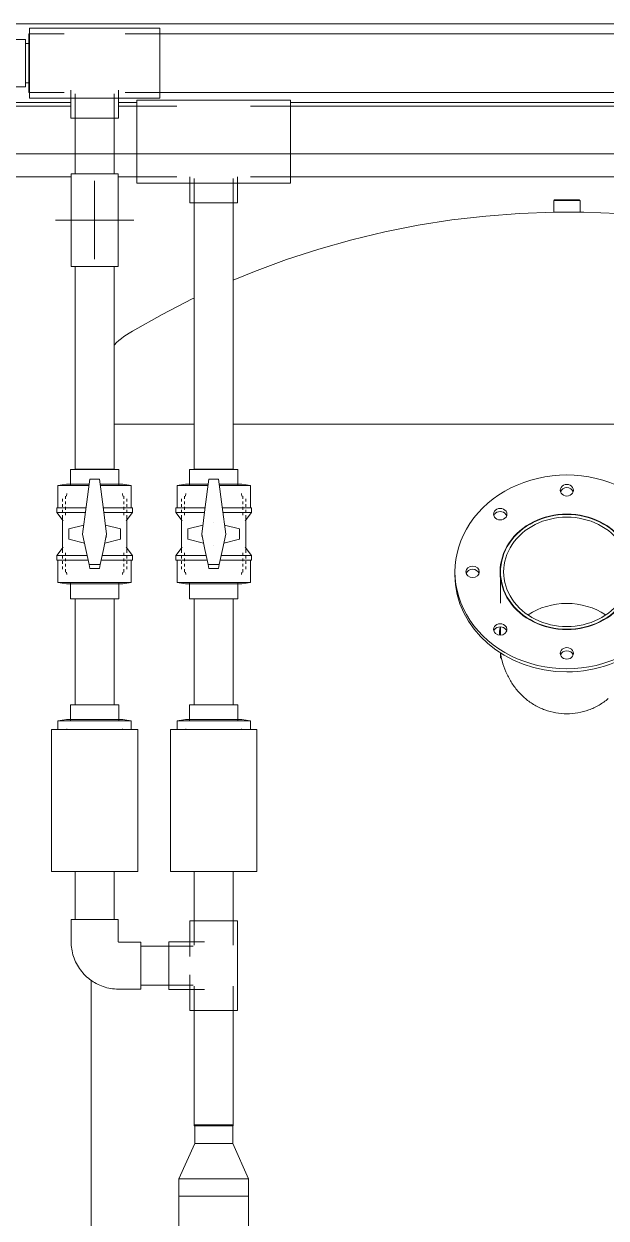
# Model space of a CAD drawing. Header units: millimetres. Extents: x -4001 to 3774, y -595 to 3523.
# Drawn here: x 25 to 767, y 1428 to 2950 of the extents above; entities that cross this region are included whole.
import ezdxf

# ---------------------------------------------------------------- set-up
doc = ezdxf.new("R2010")
doc.units = ezdxf.units.MM
for name, color, linetype, lineweight in [('A-_ANOTSYBL_E', 7, 'Continuous', 9), ('A_--------_E-', 8, 'Continuous', 9), ('M-_EQPT----_E', 7, 'Continuous', 9), ('M-_WATR----_E', 5, 'Continuous', 9)]:
    doc.layers.add(name, color=color, linetype=linetype, lineweight=lineweight)

# ---------------------------------------------------------------- blocks, each defined once
blk = doc.blocks.new('PNS-0100 MAIN FRAME - ASY PNS-0100 MAIN FRAME_iam-651195-Разрез 3')
at = {"layer": 'A_--------_E-'}
for p, q in [((1393.1, 2950), (-1294.1, 2950)), ((-1.7, 2850), (84.9, 2850)), ((145.9, 2850), (169, 2850)), ((365, 2850), (1140.5, 2850))]:
    blk.add_line(p, q, dxfattribs=at)
blk = doc.blocks.new('PNS-0100 MAIN FRAME - Standard-550811-Разрез 3')
blk.add_blockref('PNS-0100 MAIN FRAME - ASY PNS-0100 MAIN FRAME_iam-651195-Разрез 3', (0, 0))
blk = doc.blocks.new('COMER_EL50_U-PVC отвод 90 - DN16-DN315 _Grey_-488103-Разрез 3')
at = {"layer": 'M-_WATR----_E', "color": 180, "lineweight": 20}
for p, q in [((-61.7, 2669.2), (-61.7, 2641)), ((-1.7, 2641), (-1.7, 2669.2)), ((-61.7, 2641), (-31.7, 2641)), ((-31.7, 2641), (-1.7, 2641))]:
    blk.add_line(p, q, dxfattribs=at)
at = {"layer": 'M-_WATR----_E', "color": 180, "lineweight": 20, "flags": 128}
for points in [[(-61.7, 2669.2), (-61.7, 2670.4), (-61.7, 2671.7), (-61.7, 2672.9), (-61.7, 2674.1), (-61.7, 2675.3), (-61.7, 2676.5), (-61.7, 2677.7), (-61.7, 2678.9), (-61.7, 2680.1), (-61.7, 2681.2), (-61.7, 2682.3), (-61.7, 2683.4), (-61.7, 2684.5), (-61.7, 2685.6), (-61.7, 2686.6), (-61.7, 2687.6), (-61.7, 2688.6), (-61.7, 2689.5), (-61.7, 2690.4), (-61.7, 2691.3), (-61.7, 2692.1), (-61.7, 2692.9), (-61.7, 2693.7), (-61.7, 2694.4), (-61.7, 2695.1), (-61.7, 2695.8), (-61.7, 2696.4), (-61.7, 2696.9), (-61.7, 2697.4), (-61.7, 2697.9), (-61.7, 2698.3), (-61.7, 2698.7), (-61.7, 2699), (-61.7, 2699.3), (-61.7, 2699.6), (-61.7, 2699.7), (-61.7, 2699.9), (-61.7, 2700)], [(-1.7, 2699.9), (-1.7, 2699.8), (-1.7, 2699.6), (-1.7, 2699.4), (-1.7, 2699.1), (-1.7, 2698.8), (-1.7, 2698.4), (-1.7, 2698), (-1.7, 2697.6), (-1.7, 2697.1), (-1.7, 2696.5), (-1.7, 2695.9), (-1.7, 2695.3), (-1.7, 2694.6), (-1.7, 2693.9), (-1.7, 2693.1), (-1.7, 2692.4), (-1.7, 2691.5), (-1.7, 2690.7), (-1.7, 2689.8), (-1.7, 2688.8), (-1.7, 2687.9), (-1.7, 2686.9), (-1.7, 2685.8), (-1.7, 2684.8), (-1.7, 2683.7), (-1.7, 2682.6), (-1.7, 2681.5), (-1.7, 2680.4), (-1.7, 2679.2), (-1.7, 2678), (-1.7, 2676.8), (-1.7, 2675.6), (-1.7, 2674.4), (-1.7, 2673.2), (-1.7, 2672), (-1.7, 2670.8), (-1.7, 2669.5), (-1.7, 2669.2)]]:
    blk.add_lwpolyline(points, dxfattribs=at)
blk = doc.blocks.new('COMER_industrial series - BVI10-EL050-345465-Разрез 3')
at = {"layer": 'M-_WATR----_E', "color": 180, "lineweight": 20}
for p, q in [((84.6, 2082.4), (84.6, 2062.7)), ((84.6, 2082.4), (146.2, 2082.4)), ((146.2, 2062.7), (146.2, 2082.4)), ((79.4, 2063.6), (68.7, 2061.8)), ((68.7, 2061.8), (68.7, 2051)), ((162, 2061.8), (68.7, 2061.8)), ((151.4, 2063.6), (79.4, 2063.6)), ((162, 2061.8), (151.4, 2063.6)), ((162, 2051), (162, 2061.8)), ((60.4, 2051), (60.4, 1870)), ((170.4, 2051), (60.4, 2051)), ((80.1, 2051.7), (79.9, 2051)), ((150.8, 2051), (150.7, 2051.7)), ((170.4, 1870), (170.4, 2051)), ((60.4, 1870), (170.4, 1870))]:
    blk.add_line(p, q, dxfattribs=at)
blk = doc.blocks.new('COMER_industrial series - BVI10050-345129-Разрез 3')
at = {"layer": 'M-_WATR----_E', "color": 180, "lineweight": 20}
for p, q in [((84.6, 2382.4), (84.6, 2362.7)), ((84.6, 2382.4), (146.2, 2382.4)), ((146.2, 2362.7), (146.2, 2382.4)), ((79.4, 2363.6), (68.7, 2361.8)), ((68.7, 2361.8), (68.7, 2333.3)), ((108.3, 2361.8), (68.7, 2361.8)), ((108.5, 2363.6), (79.4, 2363.6)), ((109.4, 2369.8), (109.4, 2370)), ((121.4, 2370), (109.4, 2370)), ((109.4, 2369.8), (121.4, 2369.8)), ((121.4, 2370), (121.4, 2369.8)), ((151.4, 2363.6), (122.3, 2363.6)), ((162, 2361.8), (122.5, 2361.8)), ((162, 2361.8), (151.4, 2363.6)), ((162, 2333.3), (162, 2361.8)), ((74.4, 2344.9), (74.4, 2341.4)), ((78.1, 2348.4), (78.1, 2344.9)), ((80.1, 2351.7), (79.4, 2348.4)), ((151.4, 2348.4), (150.7, 2351.7)), ((152.6, 2344.9), (152.6, 2348.4)), ((156.4, 2341.4), (156.4, 2344.9)), ((67.4, 2333.3), (67.4, 2327.5)), ((104.5, 2333.3), (67.4, 2333.3)), ((74.4, 2337.9), (74.4, 2334.5)), ((74.4, 2331), (74.4, 2327.5)), ((78.1, 2341.4), (78.1, 2337.9)), ((78.1, 2334.5), (78.1, 2331)), ((163.4, 2333.3), (126.3, 2333.3)), ((152.6, 2337.9), (152.6, 2341.4)), ((152.6, 2331), (152.6, 2334.5)), ((156.4, 2334.5), (156.4, 2337.9)), ((156.4, 2327.5), (156.4, 2331)), ((163.4, 2327.5), (163.4, 2333.3)), ((67.4, 2327.5), (75.4, 2316.8)), ((103.7, 2327.5), (67.4, 2327.5)), ((74.4, 2324), (74.4, 2276)), ((78.1, 2327.5), (78.1, 2324)), ((163.4, 2327.5), (127.1, 2327.5)), ((152.6, 2324), (152.6, 2327.5)), ((155.4, 2316.8), (163.4, 2327.5)), ((156.4, 2276), (156.4, 2324)), ((101.5, 2311.2), (82.4, 2306.6)), ((82.4, 2306.6), (82.4, 2293.4)), ((148.4, 2306.6), (129.2, 2311.2)), ((148.4, 2293.4), (148.4, 2306.6)), ((75.4, 2283.2), (67.4, 2272.5)), ((82.4, 2293.4), (102.5, 2288.5)), ((128.3, 2288.5), (148.4, 2293.4)), ((163.4, 2272.5), (155.4, 2283.2)), ((67.4, 2272.5), (67.4, 2266.7)), ((67.4, 2272.5), (105.9, 2272.5)), ((74.4, 2272.5), (74.4, 2269)), ((78.1, 2276), (78.1, 2272.5)), ((78.1, 2269), (78.1, 2265.5)), ((124.9, 2272.5), (163.4, 2272.5)), ((152.6, 2272.5), (152.6, 2276)), ((152.6, 2265.5), (152.6, 2269)), ((156.4, 2269), (156.4, 2272.5)), ((163.4, 2266.7), (163.4, 2272.5)), ((67.4, 2266.7), (107.1, 2266.7)), ((68.7, 2266.7), (68.7, 2238.2)), ((74.4, 2265.5), (74.4, 2262.1)), ((74.4, 2258.6), (74.4, 2255.1)), ((78.1, 2262.1), (78.1, 2258.6)), ((78.1, 2255.1), (78.1, 2251.6)), ((109.4, 2256.2), (108.4, 2261)), ((122.4, 2261), (108.4, 2261)), ((109.4, 2256.2), (121.4, 2256.2)), ((122.4, 2261), (121.4, 2256.2)), ((123.7, 2266.7), (163.4, 2266.7)), ((152.6, 2258.6), (152.6, 2262.1)), ((152.6, 2251.6), (152.6, 2255.1)), ((156.4, 2262.1), (156.4, 2265.5)), ((156.4, 2255.1), (156.4, 2258.6)), ((162, 2238.2), (162, 2266.7)), ((68.7, 2238.2), (79.4, 2236.4)), ((68.7, 2238.2), (162, 2238.2)), ((79.4, 2251.6), (80.1, 2248.3)), ((84.6, 2237.3), (84.6, 2217.6)), ((146.2, 2217.6), (146.2, 2237.3)), ((150.7, 2248.3), (151.4, 2251.6)), ((151.4, 2236.4), (162, 2238.2)), ((79.4, 2236.4), (151.4, 2236.4)), ((146.2, 2217.6), (84.6, 2217.6))]:
    blk.add_line(p, q, dxfattribs=at)
at = {"layer": 'M-_WATR----_E', "color": 180, "lineweight": 20, "flags": 128}
for points in [[(100, 2300), (104.7, 2334.8), (109.4, 2369.8)], [(121.4, 2369.8), (126.1, 2334.8), (130.7, 2300)], [(108.4, 2261), (104.2, 2280.4), (100, 2300)], [(130.7, 2300), (126.6, 2280.4), (122.4, 2261)]]:
    blk.add_lwpolyline(points, dxfattribs=at)
at = {"layer": 'M-_WATR----_E', "color": 180, "lineweight": 20}
for start, end in [(187.568, 194.03), (189.3511, 197.2047), (342.7953, 350.6489)]:
    blk.add_arc((115.4, 2300), 15.2, start, end, dxfattribs=at)
blk = doc.blocks.new('COMER_industrial series - BVI10050-V65-Разрез 3')
at = {"layer": 'M-_WATR----_E', "color": 140, "lineweight": 20}
for p, q in [((236.2, 2382.4), (236.2, 2362.7)), ((236.2, 2382.4), (297.8, 2382.4)), ((297.8, 2362.7), (297.8, 2382.4)), ((231, 2363.6), (220.4, 2361.8)), ((220.4, 2361.8), (220.4, 2333.3)), ((259.9, 2361.8), (220.4, 2361.8)), ((260.1, 2363.6), (231, 2363.6)), ((261, 2369.8), (261, 2370)), ((273, 2370), (261, 2370)), ((261, 2369.8), (273, 2369.8)), ((273, 2370), (273, 2369.8)), ((303, 2363.6), (273.9, 2363.6)), ((313.7, 2361.8), (274.1, 2361.8)), ((313.7, 2361.8), (303, 2363.6)), ((313.7, 2333.3), (313.7, 2361.8)), ((226, 2344.9), (226, 2341.4)), ((229.8, 2348.4), (229.8, 2344.9)), ((231.7, 2351.7), (231, 2348.4)), ((303, 2348.4), (302.3, 2351.7)), ((304.3, 2344.9), (304.3, 2348.4)), ((308, 2341.4), (308, 2344.9)), ((219, 2333.3), (219, 2327.5)), ((256.1, 2333.3), (219, 2333.3)), ((226, 2337.9), (226, 2334.5)), ((226, 2331), (226, 2327.5)), ((229.8, 2341.4), (229.8, 2337.9)), ((229.8, 2334.5), (229.8, 2331)), ((315, 2333.3), (277.9, 2333.3)), ((304.3, 2337.9), (304.3, 2341.4)), ((304.3, 2331), (304.3, 2334.5)), ((308, 2334.5), (308, 2337.9)), ((308, 2327.5), (308, 2331)), ((315, 2327.5), (315, 2333.3)), ((219, 2327.5), (227, 2316.8)), ((255.3, 2327.5), (219, 2327.5)), ((226, 2324), (226, 2276)), ((229.8, 2327.5), (229.8, 2324)), ((267, 2315), (267, 2315)), ((315, 2327.5), (278.7, 2327.5)), ((304.3, 2324), (304.3, 2327.5)), ((307, 2316.8), (315, 2327.5)), ((308, 2276), (308, 2324)), ((253.2, 2311.2), (234, 2306.6)), ((234, 2306.6), (234, 2293.4)), ((300, 2306.6), (280.8, 2311.2)), ((300, 2293.4), (300, 2306.6)), ((227, 2283.2), (219, 2272.5)), ((234, 2293.4), (254.1, 2288.5)), ((267, 2285), (267, 2285)), ((279.9, 2288.5), (300, 2293.4)), ((315, 2272.5), (307, 2283.2)), ((219, 2272.5), (219, 2266.7)), ((219, 2272.5), (257.5, 2272.5)), ((226, 2272.5), (226, 2269)), ((229.8, 2276), (229.8, 2272.5)), ((229.8, 2269), (229.8, 2265.5)), ((276.5, 2272.5), (315, 2272.5)), ((304.3, 2272.5), (304.3, 2276)), ((304.3, 2265.5), (304.3, 2269)), ((308, 2269), (308, 2272.5)), ((315, 2266.7), (315, 2272.5)), ((219, 2266.7), (258.7, 2266.7)), ((220.4, 2266.7), (220.4, 2238.2)), ((226, 2265.5), (226, 2262.1)), ((226, 2258.6), (226, 2255.1)), ((229.8, 2262.1), (229.8, 2258.6)), ((229.8, 2255.1), (229.8, 2251.6)), ((261, 2256.2), (260, 2261)), ((274, 2261), (260, 2261)), ((261, 2256.2), (273, 2256.2)), ((274, 2261), (273, 2256.2)), ((275.3, 2266.7), (315, 2266.7)), ((304.3, 2258.6), (304.3, 2262.1)), ((304.3, 2251.6), (304.3, 2255.1)), ((308, 2262.1), (308, 2265.5)), ((308, 2255.1), (308, 2258.6)), ((313.7, 2238.2), (313.7, 2266.7)), ((220.4, 2238.2), (231, 2236.4)), ((220.4, 2238.2), (313.7, 2238.2)), ((231, 2251.6), (231.7, 2248.3)), ((236.2, 2237.3), (236.2, 2217.6)), ((297.8, 2217.6), (297.8, 2237.3)), ((302.3, 2248.3), (303, 2251.6)), ((303, 2236.4), (313.7, 2238.2)), ((231, 2236.4), (303, 2236.4)), ((297.8, 2217.6), (236.2, 2217.6))]:
    blk.add_line(p, q, dxfattribs=at)
at = {"layer": 'M-_WATR----_E', "color": 140, "lineweight": 20, "flags": 128}
for points in [[(251.7, 2300), (256.3, 2334.8), (261, 2369.8)], [(273, 2369.8), (277.7, 2334.8), (282.4, 2300)], [(260, 2261), (255.8, 2280.4), (251.7, 2300)], [(282.4, 2300), (278.2, 2280.4), (274, 2261)]]:
    blk.add_lwpolyline(points, dxfattribs=at)
at = {"layer": 'M-_WATR----_E', "color": 140, "lineweight": 20}
for major_axis, start_param, end_param in [((0, 15.1), 1.704946, 1.815076), ((0, 15.1), 1.735059, 1.871076), ((0, 15.2), 4.412109, 4.550237)]:
    blk.add_ellipse((267, 2300), major_axis=major_axis, ratio=1, start_param=start_param, end_param=end_param, dxfattribs=at)
blk = doc.blocks.new('COMER_industrial series - BVI10-EL050-V67-Разрез 3')
at = {"layer": 'M-_WATR----_E', "color": 140, "lineweight": 20}
for p, q in [((236.2, 2082.4), (236.2, 2062.7)), ((236.2, 2082.4), (297.8, 2082.4)), ((297.8, 2062.7), (297.8, 2082.4)), ((231, 2063.6), (220.4, 2061.8)), ((220.4, 2061.8), (220.4, 2051)), ((313.7, 2061.8), (220.4, 2061.8)), ((303, 2063.6), (231, 2063.6)), ((313.7, 2061.8), (303, 2063.6)), ((313.7, 2051), (313.7, 2061.8)), ((212, 2051), (212, 1870)), ((322, 2051), (212, 2051)), ((231.7, 2051.7), (231.6, 2051)), ((302.4, 2051), (302.3, 2051.7)), ((322, 1870), (322, 2051)), ((322, 2051), (322, 2051)), ((212, 1870), (322, 1870)), ((322, 1870), (322, 1870))]:
    blk.add_line(p, q, dxfattribs=at)
blk = doc.blocks.new('Тройник клеевой - d 20-315 мм-954995-Разрез 3')
at = {"layer": 'M-_WATR----_E', "color": 140, "lineweight": 20}
for p, q in [((220, 2853), (169, 2853)), ((267, 2853), (220, 2853)), ((314, 2853), (267, 2853)), ((365, 2853), (314, 2853)), ((236.5, 2755.1), (236.5, 2753)), ((297.5, 2753), (297.5, 2755.1)), ((169, 2747), (220, 2747)), ((220, 2747), (267, 2747)), ((236.5, 2753), (236.5, 2722)), ((267, 2747), (314, 2747)), ((297.5, 2722), (297.5, 2753)), ((314, 2747), (365, 2747))]:
    blk.add_line(p, q, dxfattribs=at)
for centre, major_axis, ratio, start_param, end_param in [((169, 2800), (0, 53), 0.000011, 0.000017, 3.141593), ((365, 2800), (0, 53), 0.000011, 0.000017, 3.141593), ((267, 2722), (30.5, 0), 0.000017, 3.141593, 6.283175)]:
    blk.add_ellipse(centre, major_axis=major_axis, ratio=ratio, start_param=start_param, end_param=end_param, dxfattribs=at)
blk = doc.blocks.new('PNS-Filter column D1200 _180 right feed 50-50_ - ASY PNS-Filter column D1200_iam-905840-Разрез 3')
at = {"layer": 'A_--------_E-'}
for p, q in [((700.1, 2709.5), (700.1, 2725)), ((700.1, 2725), (716.8, 2725)), ((716.8, 2725), (733.6, 2725)), ((733.6, 2725), (733.6, 2709.5)), ((716.8, 2710), (700.1, 2710)), ((733.6, 2710), (716.8, 2710)), ((140, 2440.1), (141.7, 2440.1)), ((141.7, 2440.1), (149, 2440.1)), ((149.2, 2440.1), (165.6, 2440.1)), ((149.2, 2440.1), (165.6, 2440.1)), ((165.8, 2440.1), (184.9, 2440.1)), ((165.8, 2440.1), (184.9, 2440.1)), ((185.1, 2440.1), (207, 2440.1)), ((185.2, 2440.1), (207, 2440.1)), ((207.2, 2440.1), (231.7, 2440.1)), ((207.3, 2440.1), (231.7, 2440.1)), ((231.9, 2440.1), (241.7, 2440.1)), ((231.9, 2440.1), (241.7, 2440.1)), ((291.9, 2440.1), (320, 2440.1)), ((291.9, 2440.1), (320, 2440.1)), ((320.3, 2440.1), (353.6, 2440.1)), ((320.3, 2440.1), (353.7, 2440.1)), ((353.9, 2440.1), (389.2, 2440.1)), ((354, 2440.1), (389.2, 2440.1)), ((389.5, 2440.1), (426.4, 2440.1)), ((389.5, 2440.1), (426.4, 2440.1)), ((426.7, 2440.1), (465.1, 2440.1)), ((426.7, 2440.1), (465.1, 2440.1)), ((465.4, 2440.1), (505, 2440.1)), ((465.4, 2440.1), (505, 2440.1)), ((505.3, 2440.1), (546.1, 2440.1)), ((505.3, 2440.1), (546.1, 2440.1)), ((546.4, 2440.1), (588, 2440.1)), ((546.4, 2440.1), (588, 2440.1)), ((588.3, 2440.1), (630.6, 2440.1)), ((588.3, 2440.1), (630.6, 2440.1)), ((630.9, 2440.1), (673.6, 2440.1)), ((630.9, 2440.1), (673.6, 2440.1)), ((673.9, 2440.1), (716.8, 2440.1)), ((673.9, 2440.1), (716.8, 2440.1)), ((717.1, 2440.1), (760.1, 2440.1)), ((717.1, 2440.1), (760.1, 2440.1)), ((760.3, 2440.1), (803.1, 2440.1)), ((760.3, 2440.1), (803.1, 2440.1)), ((574.3, 2247.8), (574.3, 2251.8)), ((632.3, 2211.7), (632.3, 2251.8)), ((632.3, 2171.2), (632.3, 2181.5)), ((632.3, 2141.8), (632.3, 2148.9)), ((110.8, 670.1), (110.8, 1731.5)), ((242.9, 1523.6), (242.9, 1546.1)), ((291.2, 1546.1), (291.2, 1523.6)), ((222.6, 1478.6), (242.9, 1523.6)), ((253.1, 1523.6), (242.9, 1523.6)), ((291.2, 1523.6), (253.1, 1523.6)), ((291.2, 1523.6), (311.5, 1478.6)), ((222.6, 1456.1), (222.6, 1478.6)), ((241.5, 1478.6), (222.6, 1478.6)), ((311.5, 1478.6), (241.5, 1478.6)), ((311.5, 1478.6), (311.5, 1456.1)), ((222.6, 1284.1), (222.6, 1456.1)), ((222.6, 1456.1), (303.4, 1456.1)), ((241.5, 1456.1), (222.6, 1456.1)), ((311.5, 1456.1), (241.5, 1456.1)), ((303.4, 1456.1), (311.5, 1456.1)), ((311.5, 1456.1), (311.5, 1395.6))]:
    blk.add_line(p, q, dxfattribs=at)
at = {"layer": 'A_--------_E-', "flags": 128}
for points in [[(700.1, 2710), (656.7, 2708.5), (613.5, 2705.2), (570.4, 2700.2), (527.5, 2693.5), (485, 2685.1), (442.8, 2674.9), (401.1, 2663.1), (359.8, 2649.7), (319.2, 2634.6), (292, 2623.3)], [(1139.8, 2624), (1118.9, 2632.8), (1078.3, 2648.1), (1037.1, 2661.7), (995.4, 2673.7), (953.3, 2684), (910.8, 2692.6), (868, 2699.5), (824.9, 2704.7), (781.7, 2708.2), (738.3, 2709.9), (733.6, 2710)], [(242, 2600.6), (239.8, 2599.6), (201.3, 2579.7), (163.5, 2558.4), (159.4, 2555.9)], [(159.4, 2555.9), (156, 2553.8), (152.7, 2551.5), (149.5, 2549.1), (146.4, 2546.6), (143.4, 2544), (140.5, 2541.2)]]:
    blk.add_lwpolyline(points, dxfattribs=at)
at = {"layer": 'A_--------_E-'}
for centre, major_axis, start_param, end_param in [((716.8, 2251.8), (-142.5, 0), 4.712389, 7.853982), ((716.8, 2251.8), (-142.5, 0), 1.570796, 4.712389), ((716.8, 2355.8), (8.5, 0), 1.570796, 4.712389), ((716.8, 2351.8), (8.5, 0), 1.570796, 2.857075), ((716.8, 2355.8), (8.5, 0), 4.712389, 7.853982), ((716.8, 2351.8), (-8.5, 0), 3.42611, 4.712389), ((632, 2325.3), (8.5, 0), 2.356194, 5.497787), ((632, 2325.3), (8.5, 0), 5.497787, 8.63938), ((632, 2321.3), (8.5, 0), 0.276838, 2.356194), ((632, 2321.3), (8.5, 0), 2.356194, 2.864755), ((716.8, 2251.8), (-84.5, 0), 4.712389, 7.853982), ((716.8, 2251.8), (-85, 0), 4.712389, 7.853982), ((716.8, 2251.8), (-80.5, 0), 4.712389, 7.853982), ((716.8, 2251.8), (-85, 0), 1.570796, 4.712389), ((716.8, 2251.8), (84.5, 0), 4.712389, 7.853982), ((716.8, 2251.8), (-80.5, 0), 1.570796, 4.712389), ((596.8, 2251.8), (-8.5, 0), 3.141593, 6.283185), ((596.8, 2247.8), (8.5, 0), 0.284518, 2.857075), ((716.8, 2247.8), (85, 0), 2.960578, 3.114285), ((716.8, 2247.8), (-142.5, 0), 0, 1.570796), ((596.8, 2251.8), (8.5, 0), 3.141593, 6.283185), ((716.8, 2247.8), (-142.5, 0), 1.570796, 3.141593), ((716.8, 2141.8), (80.5, 0), 1.570796, 2.227015), ((716.8, 2141.8), (-80.5, 0), 4.05617, 4.712389), ((632, 2178.4), (8.5, 0), 0.785398, 3.926991), ((632, 2174.4), (8.5, 0), 0.785398, 2.864755), ((632, 2178.4), (8.5, 0), 3.926991, 7.068583), ((632, 2174.4), (8.5, 0), 0.276838, 0.785398), ((716.8, 2147.9), (-8.5, 0), 4.712389, 7.853982), ((716.8, 2143.9), (8.5, 0), 1.570796, 2.857075), ((716.8, 2147.9), (8.5, 0), 4.712389, 7.853982), ((716.8, 2143.9), (8.5, 0), 0.284518, 1.570796)]:
    blk.add_ellipse(centre, major_axis=major_axis, ratio=0.866025, start_param=start_param, end_param=end_param, dxfattribs=at)
for points in [[(631.7, 2181.3), (631.3, 2177.9), (631, 2174.6), (630.9, 2171.2)], [(664.1, 2090.3), (667.7, 2087.3), (675.7, 2081.6), (684.5, 2077.5), (688.9, 2075.8)], [(744.7, 2075.8), (749.2, 2077.5), (758, 2081.6), (765.9, 2087.3), (769.5, 2090.3)], [(688.9, 2075.8), (693.4, 2074.2), (702.6, 2071.7), (716.8, 2070.4), (731, 2071.7), (740.2, 2074.2), (744.7, 2075.8)]]:
    blk.add_open_spline(points, degree=3, dxfattribs=at)
for points, knots in [([(631.1, 2171.2), (631.3, 2173.4), (631.6, 2176.6), (632, 2179.7), (632.2, 2180.7)], [-0.97221648, -0.97221648, -0.97221648, -0.97221648, -0.95, -0.93993341, -0.93993341, -0.93993341, -0.93993341]), ([(632.2, 2148.8), (632.8, 2145.3), (634.5, 2137.1), (638.9, 2124.3), (645.6, 2111.3), (653.9, 2100), (660.5, 2093.4), (664.1, 2090.3)], [-0.9373757, -0.9373757, -0.9373757, -0.9373757, -0.9, -0.85, -0.8, -0.75, -0.7, -0.7, -0.7, -0.7])]:
    blk.add_open_spline(points, degree=3, knots=knots, dxfattribs=at)
blk = doc.blocks.new('PNS-Filter column D1200 _180 right feed 50-50_ - Standard-905848-Разрез 3')
at = {"layer": 'M-_EQPT----_E'}
for p, q in [((700.8, 2726), (700.8, 2725)), ((716.8, 2726), (700.8, 2726)), ((732.8, 2726), (716.8, 2726)), ((732.8, 2725), (732.8, 2726)), ((242, 1547.1), (242, 1546.1)), ((242.7, 1547.1), (242, 1547.1)), ((242, 1546.1), (252.7, 1546.1)), ((244.8, 1547.1), (243.5, 1547.1)), ((248.6, 1547.1), (246.5, 1547.1)), ((252.7, 1547.1), (250.9, 1547.1)), ((253.6, 1547.1), (252.7, 1547.1)), ((252.7, 1546.1), (291.9, 1546.1)), ((259.5, 1547.1), (256.4, 1547.1)), ((265.9, 1547.1), (262.7, 1547.1)), ((272.4, 1547.1), (269.2, 1547.1)), ((278.6, 1547.1), (275.5, 1547.1)), ((283.9, 1547.1), (281.3, 1547.1)), ((288.1, 1547.1), (286.1, 1547.1)), ((290.8, 1547.1), (289.7, 1547.1)), ((291.9, 1547.1), (291.6, 1547.1)), ((292, 1546.1), (292, 1547.1))]:
    blk.add_line(p, q, dxfattribs=at)
blk.add_blockref('PNS-Filter column D1200 _180 right feed 50-50_ - ASY PNS-Filter column D1200_iam-905840-Разрез 3', (0, 0))
blk = doc.blocks.new('COMER_EL50_U-PVC отвод 90 - DN16-DN315 _Grey_-V100-Разрез 3')
at = {"layer": 'M-_WATR----_E', "color": 180, "lineweight": 20}
for p, q in [((85.4, 1809), (85.4, 1780.8)), ((145.4, 1809), (85.4, 1809)), ((145.4, 1780.8), (145.4, 1809)), ((174.4, 1780), (146.2, 1780)), ((146.2, 1720), (174.4, 1720))]:
    blk.add_line(p, q, dxfattribs=at)
at = {"layer": 'M-_WATR----_E', "color": 180, "lineweight": 20, "flags": 128}
for points in [[(85.4, 1780.8), (85.4, 1778.4), (85.6, 1775.9), (85.8, 1773.5), (86.2, 1771.1), (86.6, 1768.7), (87.1, 1766.3), (87.8, 1764), (88.5, 1761.7), (89.3, 1759.4), (90.2, 1757.1), (91.2, 1754.9), (92.3, 1752.7), (93.4, 1750.6), (94.7, 1748.5), (96, 1746.5), (97.4, 1744.5), (98.9, 1742.6), (100.5, 1740.7), (102.1, 1738.9), (103.8, 1737.2), (105.6, 1735.5), (107.4, 1733.9), (109.4, 1732.4), (111.3, 1731), (113.3, 1729.6), (115.4, 1728.4), (117.5, 1727.2), (119.7, 1726.1), (121.9, 1725.1), (124.2, 1724.1), (126.4, 1723.3), (128.8, 1722.6), (131.1, 1721.9), (133.5, 1721.3), (135.9, 1720.9), (138.3, 1720.5), (140.7, 1720.3), (143.1, 1720.1), (145.5, 1720), (146.2, 1720)], [(146.2, 1780), (146.2, 1780), (146.1, 1780), (146.1, 1780), (146.1, 1780), (146, 1780), (146, 1780), (146, 1780), (145.9, 1780), (145.9, 1780.1), (145.9, 1780.1), (145.8, 1780.1), (145.8, 1780.1), (145.8, 1780.1), (145.8, 1780.1), (145.7, 1780.1), (145.7, 1780.2), (145.7, 1780.2), (145.7, 1780.2), (145.6, 1780.2), (145.6, 1780.2), (145.6, 1780.3), (145.6, 1780.3), (145.5, 1780.3), (145.5, 1780.3), (145.5, 1780.4), (145.5, 1780.4), (145.5, 1780.4), (145.5, 1780.5), (145.5, 1780.5), (145.4, 1780.5), (145.4, 1780.5), (145.4, 1780.6), (145.4, 1780.6), (145.4, 1780.6), (145.4, 1780.7), (145.4, 1780.7), (145.4, 1780.7), (145.4, 1780.8), (145.4, 1780.8), (145.4, 1780.8)]]:
    blk.add_lwpolyline(points, dxfattribs=at)
at = {"layer": 'M-_WATR----_E', "color": 180, "lineweight": 20}
blk.add_ellipse((174.4, 1750), major_axis=(0, 30), ratio=0.000009, start_param=0, end_param=3.141593, dxfattribs=at)
blk = doc.blocks.new('Тройник клеевой - d 20-315 мм-964152-Разрез 3')
at = {"layer": 'M-_WATR----_E', "color": 140, "lineweight": 20}
for p, q in [((236.5, 1807), (236.5, 1776)), ((297.5, 1776), (297.5, 1807)), ((241, 1780.5), (210, 1780.5)), ((255.2, 1780.5), (241, 1780.5)), ((236.5, 1776), (236.5, 1761.8)), ((297.5, 1750), (297.5, 1776)), ((297.5, 1724), (297.5, 1750)), ((236.5, 1738.2), (236.5, 1724)), ((210, 1719.5), (241, 1719.5)), ((236.5, 1724), (236.5, 1693)), ((241, 1719.5), (255.2, 1719.5)), ((297.5, 1693), (297.5, 1724))]:
    blk.add_line(p, q, dxfattribs=at)
for centre, major_axis, ratio, start_param, end_param in [((267, 1807), (-30.5, 0), 0.000011, 0, 3.141583), ((210, 1750), (0, 30.5), 0.000009, 0.000011, 3.141593), ((267, 1693), (-30.5, 0), 0.000011, 0, 3.141583)]:
    blk.add_ellipse(centre, major_axis=major_axis, ratio=ratio, start_param=start_param, end_param=end_param, dxfattribs=at)
blk = doc.blocks.new('COMER_EL50_U-PVC отвод 90 - DN16-DN315 _Grey_-V20-Разрез 3')
at = {"layer": 'M-_WATR----_E', "color": 180, "lineweight": 20}
for p, q in [((-61.7, 2759), (-61.7, 2730.8)), ((-31.7, 2759), (-61.7, 2759)), ((-1.7, 2759), (-31.7, 2759)), ((-1.7, 2730.8), (-1.7, 2759))]:
    blk.add_line(p, q, dxfattribs=at)
at = {"layer": 'M-_WATR----_E', "color": 180, "lineweight": 20, "flags": 128}
for points in [[(-61.7, 2730.8), (-61.7, 2729.6), (-61.7, 2728.3), (-61.7, 2727.1), (-61.7, 2725.9), (-61.7, 2724.7), (-61.7, 2723.5), (-61.7, 2722.3), (-61.7, 2721.1), (-61.7, 2719.9), (-61.7, 2718.8), (-61.7, 2717.7), (-61.7, 2716.6), (-61.7, 2715.5), (-61.7, 2714.4), (-61.7, 2713.4), (-61.7, 2712.4), (-61.7, 2711.4), (-61.7, 2710.5), (-61.7, 2709.6), (-61.7, 2708.7), (-61.7, 2707.9), (-61.7, 2707.1), (-61.7, 2706.3), (-61.7, 2705.6), (-61.7, 2704.9), (-61.7, 2704.2), (-61.7, 2703.6), (-61.7, 2703.1), (-61.7, 2702.6), (-61.7, 2702.1), (-61.7, 2701.7), (-61.7, 2701.3), (-61.7, 2701), (-61.7, 2700.7), (-61.7, 2700.4), (-61.7, 2700.3), (-61.7, 2700.1), (-61.7, 2700), (-61.7, 2700), (-61.7, 2700)], [(-1.7, 2700), (-1.7, 2700), (-1.7, 2700.1), (-1.7, 2700.2), (-1.7, 2700.4), (-1.7, 2700.6), (-1.7, 2700.9), (-1.7, 2701.2), (-1.7, 2701.6), (-1.7, 2702), (-1.7, 2702.4), (-1.7, 2702.9), (-1.7, 2703.5), (-1.7, 2704.1), (-1.7, 2704.7), (-1.7, 2705.4), (-1.7, 2706.1), (-1.7, 2706.9), (-1.7, 2707.6), (-1.7, 2708.5), (-1.7, 2709.3), (-1.7, 2710.2), (-1.7, 2711.2), (-1.7, 2712.1), (-1.7, 2713.1), (-1.7, 2714.2), (-1.7, 2715.2), (-1.7, 2716.3), (-1.7, 2717.4), (-1.7, 2718.5), (-1.7, 2719.6), (-1.7, 2720.8), (-1.7, 2722), (-1.7, 2723.2), (-1.7, 2724.4), (-1.7, 2725.6), (-1.7, 2726.8), (-1.7, 2728), (-1.7, 2729.2), (-1.7, 2730.5), (-1.7, 2730.8)]]:
    blk.add_lwpolyline(points, dxfattribs=at)
blk = doc.blocks.new('Тройник клеевой - d 20-315 мм-V101-Разрез 3')
at = {"layer": 'M-_WATR----_E', "color": 180, "lineweight": 20}
for p, q in [((76.4, 2944.5), (32.4, 2944.5)), ((32.4, 2944.5), (32.4, 2855.5)), ((115.4, 2944.5), (76.4, 2944.5)), ((154.4, 2944.5), (115.4, 2944.5)), ((198.4, 2944.5), (154.4, 2944.5)), ((198.4, 2855.5), (198.4, 2944.5)), ((84.9, 2865.7), (84.9, 2861)), ((84.9, 2861), (84.9, 2830)), ((145.9, 2861), (145.9, 2865.7)), ((145.9, 2830), (145.9, 2861)), ((32.4, 2855.5), (76.4, 2855.5)), ((76.4, 2855.5), (115.4, 2855.5)), ((115.4, 2855.5), (154.4, 2855.5)), ((154.4, 2855.5), (198.4, 2855.5)), ((84.9, 2830), (145.9, 2830))]:
    blk.add_line(p, q, dxfattribs=at)
blk = doc.blocks.new('RB90 - Переходное кольцо ПВХ-V102-Разрез 3')
at = {"layer": 'M-_WATR----_E', "color": 180, "lineweight": 20}
for p, q in [((62.4, 2937.5), (31.4, 2937.5)), ((31.4, 2937.5), (31.4, 2900)), ((76.4, 2937.5), (62.4, 2937.5)), ((31.4, 2900), (31.4, 2862.5)), ((31.4, 2862.5), (62.4, 2862.5)), ((62.4, 2862.5), (76.4, 2862.5))]:
    blk.add_line(p, q, dxfattribs=at)
blk = doc.blocks.new('COMER_EL50_U-PVC отвод 90 - DN16-DN315 _Grey_-V103-Разрез 3')
at = {"layer": 'M-_WATR----_E', "color": 180, "lineweight": 20}
for p, q in [((27.3, 2930), (-0.9, 2930)), ((27.3, 2870), (27.3, 2930)), ((-61.7, 2869.2), (-61.7, 2841)), ((-1.7, 2841), (-1.7, 2869.2)), ((-0.9, 2870), (27.3, 2870)), ((-61.7, 2841), (-1.7, 2841))]:
    blk.add_line(p, q, dxfattribs=at)
at = {"layer": 'M-_WATR----_E', "color": 180, "lineweight": 20, "flags": 128}
for points in [[(-0.9, 2930), (-3.4, 2930), (-5.8, 2929.8), (-8.2, 2929.6), (-10.6, 2929.2), (-13, 2928.8), (-15.4, 2928.3), (-17.7, 2927.6), (-20, 2926.9), (-22.3, 2926.1), (-24.6, 2925.2), (-26.8, 2924.2), (-29, 2923.1), (-31.1, 2922), (-33.2, 2920.7), (-35.3, 2919.4), (-37.2, 2918), (-39.2, 2916.5), (-41, 2914.9), (-42.8, 2913.3), (-44.5, 2911.6), (-46.2, 2909.8), (-47.8, 2907.9), (-49.3, 2906), (-50.7, 2904.1), (-52.1, 2902.1), (-53.4, 2900), (-54.5, 2897.9), (-55.6, 2895.7), (-56.7, 2893.5), (-57.6, 2891.2), (-58.4, 2888.9), (-59.2, 2886.6), (-59.8, 2884.3), (-60.4, 2881.9), (-60.8, 2879.5), (-61.2, 2877.1), (-61.5, 2874.7), (-61.6, 2872.3), (-61.7, 2869.9), (-61.7, 2869.2)], [(-1.7, 2869.2), (-1.7, 2869.2), (-1.7, 2869.3), (-1.7, 2869.3), (-1.7, 2869.3), (-1.7, 2869.4), (-1.7, 2869.4), (-1.7, 2869.4), (-1.7, 2869.5), (-1.7, 2869.5), (-1.7, 2869.5), (-1.6, 2869.5), (-1.6, 2869.6), (-1.6, 2869.6), (-1.6, 2869.6), (-1.6, 2869.7), (-1.6, 2869.7), (-1.5, 2869.7), (-1.5, 2869.7), (-1.5, 2869.8), (-1.5, 2869.8), (-1.5, 2869.8), (-1.4, 2869.8), (-1.4, 2869.8), (-1.4, 2869.9), (-1.4, 2869.9), (-1.3, 2869.9), (-1.3, 2869.9), (-1.3, 2869.9), (-1.2, 2869.9), (-1.2, 2869.9), (-1.2, 2870), (-1.2, 2870), (-1.1, 2870), (-1.1, 2870), (-1.1, 2870), (-1, 2870), (-1, 2870), (-1, 2870), (-0.9, 2870), (-0.9, 2870)]]:
    blk.add_lwpolyline(points, dxfattribs=at)

msp = doc.modelspace()

# ---------------------------------------------------------------- linework, layer by layer
at = {"layer": 'A-_ANOTSYBL_E'}
msp.add_line((3589.4, 2784.5), (-3842.4, 2784.5), dxfattribs=at)
at = {"layer": 'M-_WATR----_E', "color": 180, "lineweight": 20}
for p, q in [((1387.1, 2937.5), (154.4, 2937.5)), ((31.4, 2925), (27.3, 2925)), ((27.3, 2875), (31.4, 2875)), ((90.4, 2861), (90.4, 2759)), ((140.4, 2759), (140.4, 2861)), ((154.4, 2862.5), (2799, 2862.5)), ((115.4, 2650), (115.4, 2750)), ((65.4, 2700), (165.4, 2700)), ((90.4, 2641), (90.4, 2382.5)), ((140.4, 2382.5), (140.4, 2641)), ((90.4, 2382.5), (140.4, 2382.5)), ((90.4, 2217.5), (90.4, 2082.5)), ((140.4, 2217.5), (90.4, 2217.5)), ((140.4, 2082.5), (140.4, 2217.5)), ((90.4, 2082.5), (140.4, 2082.5)), ((90.4, 1870), (90.4, 1809)), ((140.4, 1809), (140.4, 1870)), ((241, 1775), (174.4, 1775)), ((174.4, 1725), (241, 1725))]:
    msp.add_line(p, q, dxfattribs=at)
at = {"layer": 'M-_WATR----_E', "color": 140, "lineweight": 20}
for p, q in [((84.9, 2845), (-1.7, 2845)), ((220, 2845), (145.9, 2845)), ((1140.5, 2845), (314, 2845)), ((-1.7, 2755), (85.4, 2755)), ((145.4, 2755), (220, 2755)), ((314, 2755), (1140.5, 2755)), ((242, 2753), (242, 2382.5)), ((292, 2382.5), (292, 2753)), ((242, 2217.5), (242, 2082.5)), ((292, 2217.5), (242, 2217.5)), ((292, 2082.5), (292, 2217.5)), ((242, 2082.5), (292, 2082.5)), ((242, 1870), (242, 1776)), ((292, 1776), (292, 1870)), ((242, 1724), (242, 1547.1)), ((292, 1547.1), (292, 1724))]:
    msp.add_line(p, q, dxfattribs=at)
for centre, major_axis, ratio, start_param, end_param in [((267, 2382.5), (25, 0), 0.000017, 3.141593, 4.712389), ((267, 2382.5), (25, 0), 0.000017, 4.712389, 6.283185), ((267, 1547.1), (-25, 0), 0.000005, 0, 0.116725), ((267, 1547.1), (-25, 0), 0.000005, 0.261799, 0.349288), ((267, 1547.1), (-25, 0), 0.000005, 0.479687, 0.611087), ((267, 1547.1), (-25, 0), 0.000005, 0.741487, 0.872887), ((267, 1547.1), (-25, 0), 0.000005, 1.003286, 1.134686), ((267, 1547.1), (-25, 0), 0.000005, 1.265086, 1.396485), ((267, 1547.1), (-25, 0), 0.000005, 1.526885, 1.570796), ((267, 1547.1), (-25, 0), 0.000005, 1.570796, 1.658285), ((267, 1547.1), (-25, 0), 0.000005, 1.788684, 1.920084), ((267, 1547.1), (-25, 0), 0.000005, 2.050484, 2.181884), ((267, 1547.1), (-25, 0), 0.000005, 2.312283, 2.443683), ((267, 1547.1), (-25, 0), 0.000005, 2.574083, 2.705482), ((267, 1547.1), (-25, 0), 0.000005, 2.835882, 2.967282)]:
    msp.add_ellipse(centre, major_axis=major_axis, ratio=ratio, start_param=start_param, end_param=end_param, dxfattribs=at)

# ---------------------------------------------------------------- block references
at = {"layer": 'A_--------_E-'}
msp.add_blockref('PNS-0100 MAIN FRAME - Standard-550811-Разрез 3', (0, 0), dxfattribs=at)
at = {"layer": 'M-_EQPT----_E'}
msp.add_blockref('PNS-Filter column D1200 _180 right feed 50-50_ - Standard-905848-Разрез 3', (0, 0), dxfattribs=at)
at = {"layer": 'M-_WATR----_E', "color": 180, "lineweight": 20}
for name, p in [('RB90 - Переходное кольцо ПВХ-V102-Разрез 3', (0, 0)), ('Тройник клеевой - d 20-315 мм-V101-Разрез 3', (0, 0)), ('COMER_EL50_U-PVC отвод 90 - DN16-DN315 _Grey_-V103-Разрез 3', (0, 0)), ('COMER_EL50_U-PVC отвод 90 - DN16-DN315 _Grey_-V20-Разрез 3', (147.1, 0)), ('COMER_EL50_U-PVC отвод 90 - DN16-DN315 _Grey_-488103-Разрез 3', (147.1, 0)), ('COMER_industrial series - BVI10050-345129-Разрез 3', (0, 0)), ('COMER_industrial series - BVI10-EL050-345465-Разрез 3', (0, 0)), ('COMER_EL50_U-PVC отвод 90 - DN16-DN315 _Grey_-V100-Разрез 3', (0, 0))]:
    msp.add_blockref(name, p, dxfattribs=at)
at = {"layer": 'M-_WATR----_E', "color": 140, "lineweight": 20}
for name in ['Тройник клеевой - d 20-315 мм-954995-Разрез 3', 'COMER_industrial series - BVI10050-V65-Разрез 3', 'COMER_industrial series - BVI10-EL050-V67-Разрез 3', 'Тройник клеевой - d 20-315 мм-964152-Разрез 3']:
    msp.add_blockref(name, (0, 0), dxfattribs=at)

doc.saveas('drawing.dxf')
